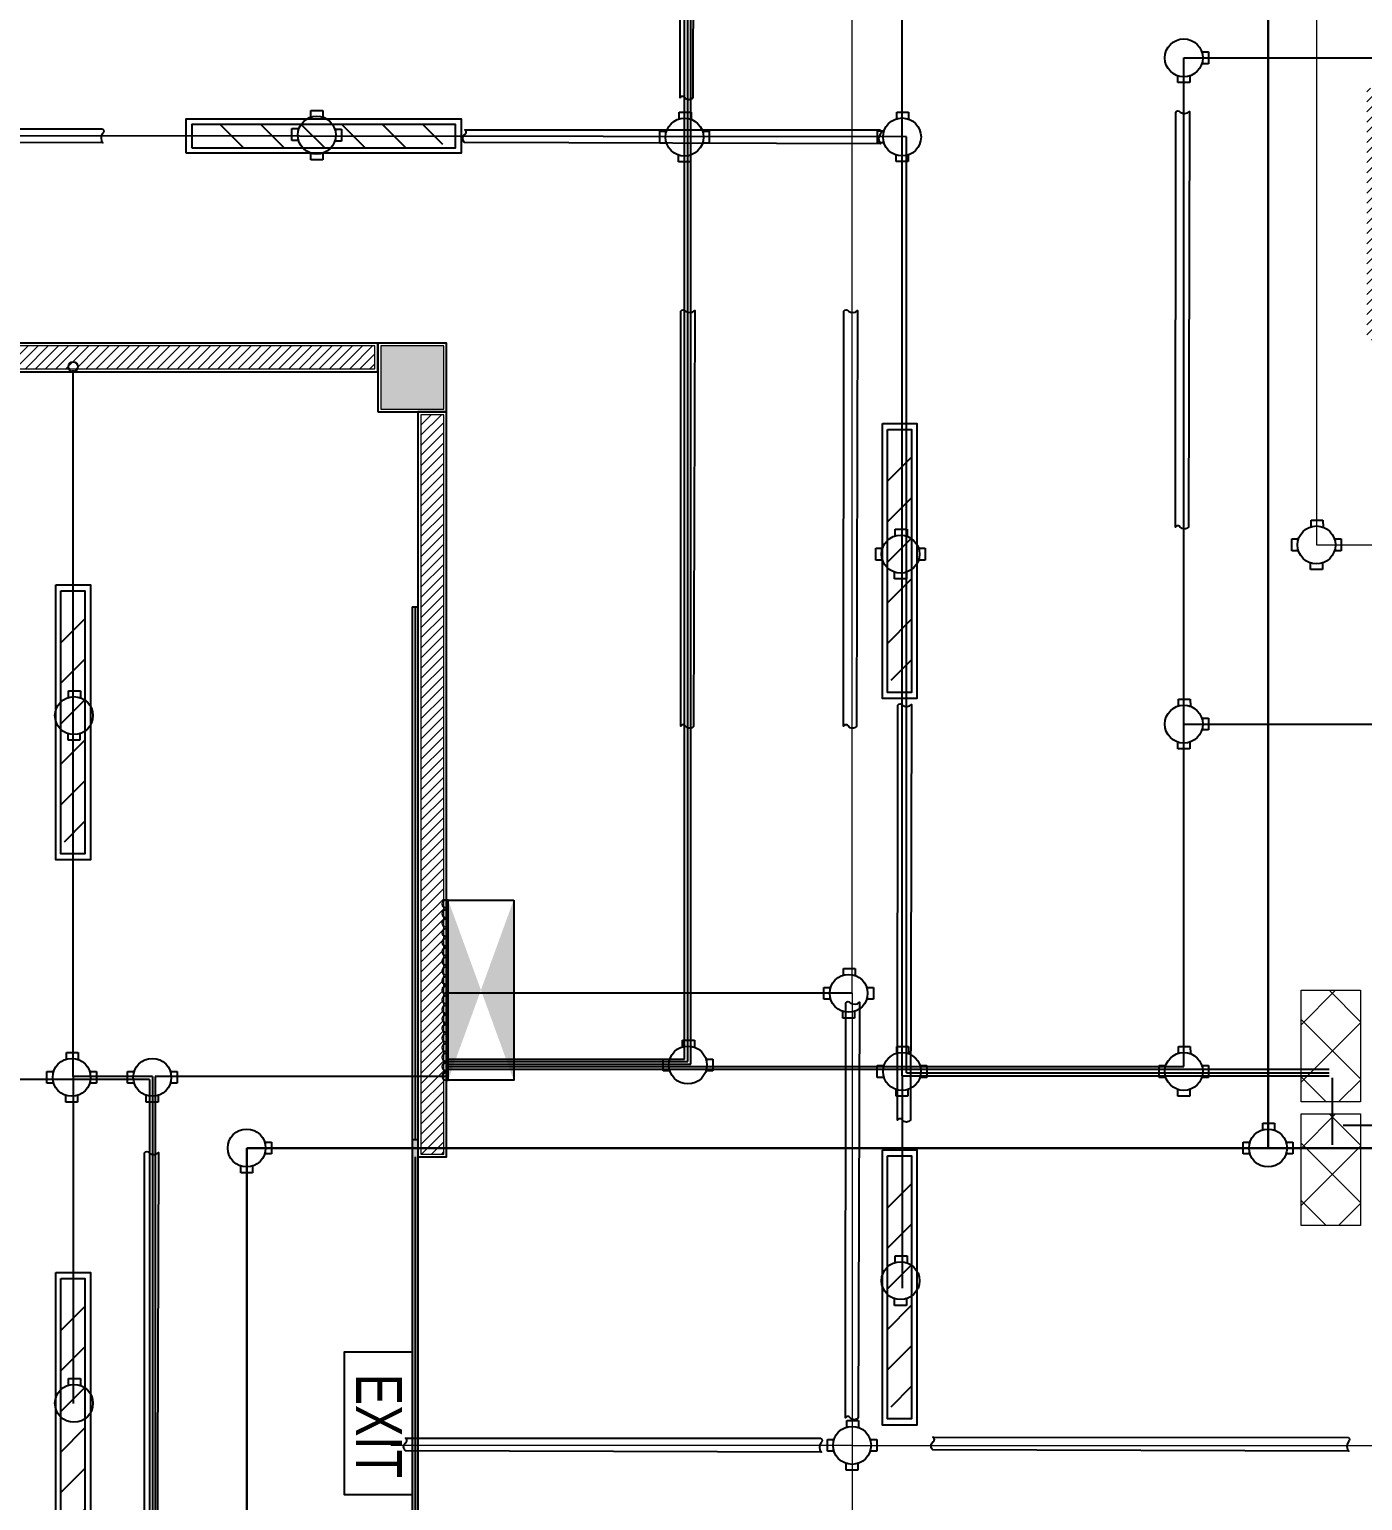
# Model space of a CAD drawing. Header units: inches. Extents: x 345 to 1189, y 67 to 663.
# Drawn here: x 562.5 to 795, y 196.5 to 453.2 of the extents above; entities that cross this region are included whole.
import ezdxf

# ---------------------------------------------------------------- set-up
doc = ezdxf.new("R2010")
doc.units = ezdxf.units.IN
doc.header["$MEASUREMENT"] = 0
for name, color, linetype in [('Cables', 7, 'Continuous'), ('COLLUM', 1, 'Continuous'), ('Panels', 1, 'Continuous'), ('wall 05', 252, 'Continuous')]:
    doc.layers.add(name, color=color, linetype=linetype)
for name, color, linetype, lineweight in [('DOOR', 115, 'Continuous', 15), ('Hatch', 252, 'Continuous', 5), ('Switchboard', 30, 'Continuous', 13), ('Text', 252, 'Continuous', 15)]:
    doc.layers.add(name, color=color, linetype=linetype, lineweight=lineweight)
doc.styles.add('Swiss721', font='swisscl.ttf')

msp = doc.modelspace()

# ---------------------------------------------------------------- hatches: boundary and pattern name
h = msp.add_hatch()
h.set_pattern_fill('ANSI31', color=256, scale=40, angle=270)
h.set_pattern_definition([(315, (511.2497, 662.5075), (3.53553, 3.53553), [])])
h.paths.add_polyline_path([(634.59, 432.45), (634.59, 436.65), (592.98, 436.65), (592.98, 432.45)])
h = msp.add_hatch()
h.set_pattern_fill('ANSI31', color=256, scale=40, angle=180)
h.set_pattern_definition([(225, (942.1905, 462.964), (3.53553, -3.53553), [])])
h.paths.add_polyline_path([(712.14, 339.62), (716.34, 339.62), (716.34, 381.23), (712.14, 381.23)])
h = msp.add_hatch()
h.set_pattern_fill('ANSI31', color=256, scale=40, angle=180)
h.set_pattern_definition([(225, (798.025, 434.7864), (3.53553, -3.53553), [])])
h.paths.add_polyline_path([(567.97, 311.44), (572.17, 311.44), (572.17, 353.05), (567.97, 353.05)])
h = msp.add_hatch()
h.set_pattern_fill('ANSI31', color=256, scale=40, angle=180)
h.set_pattern_definition([(225, (942.1905, 336.1913), (3.53553, -3.53553), [])])
h.paths.add_polyline_path([(712.14, 212.85), (716.34, 212.85), (716.34, 254.46), (712.14, 254.46)])
h = msp.add_hatch()
h.set_pattern_fill('ANSI31', color=256, scale=40, angle=180)
h.set_pattern_definition([(225, (798.025, 314.7864), (3.53553, -3.53553), [])])
h.paths.add_polyline_path([(567.97, 191.44), (572.17, 191.44), (572.17, 233.05), (567.97, 233.05)])
at = {"layer": 'DOOR', "lineweight": 25}
h = msp.add_hatch(color=256, dxfattribs=at)
h.dxf.hatch_style = 1
h.paths.add_polyline_path([(629.25, 160.44), (629.75, 160.44), (629.75, 259.44), (629.25, 259.44)])
h.paths.add_polyline_path([(629.75, 160.44), (630.25, 160.44), (630.25, 259.44), (629.75, 259.44)])
at = {"layer": 'Hatch', "lineweight": 0}
h = msp.add_hatch(dxfattribs=at)
h.set_pattern_fill('ANSI31', color=256, scale=10, style=0)
h.set_pattern_definition([(45, (-412260.2682, -240251.1352), (-0.8838834765, 0.8838834765), [])])
h.paths.add_polyline_path([(622.75, 397.94), (397.75, 397.94), (397.75, 393.94), (622.75, 393.94)])
h.paths.add_polyline_path([(389.75, 507.94), (385.75, 507.94), (385.75, 470.94), (389.75, 470.94), (557.75, 470.94), (557.75, 474.94), (389.75, 474.94)])
h.paths.add_polyline_path([(389.75, 400.94), (389.75, 398.94)])
h.paths.add_polyline_path([(389.75, 385.94), (385.75, 385.94), (385.75, 362.94), (389.75, 362.94)])
h.paths.add_polyline_path([(687.75, 543.94), (634.75, 543.94), (634.75, 615.94), (630.75, 615.94), (630.75, 543.94), (557.75, 543.94), (557.75, 592.94), (553.75, 592.94), (553.75, 520.94), (557.75, 520.94), (557.75, 539.94), (687.75, 539.94)])
h.paths.add_polyline_path([(743.75, 627.94), (692.25, 627.94), (692.25, 623.94), (718.75, 623.94), (718.75, 539.94), (764.75, 539.94), (764.75, 543.94), (722.75, 543.94), (722.75, 623.94), (743.75, 623.94)])
h.paths.add_polyline_path([(984.75, 494.44), (980.75, 494.44), (980.75, 442.94), (795.75, 442.94), (795.75, 398.94), (799.75, 398.94), (799.75, 438.94), (980.75, 438.94), (980.75, 398.94), (984.75, 398.94)])
h.paths.add_polyline_path([(860.75, 627.94), (807.75, 627.94), (807.75, 623.94), (860.75, 623.94)])
h.paths.add_polyline_path([(661.25, 627.94), (635.75, 627.94), (635.75, 623.94), (661.25, 623.94)])
h.paths.add_polyline_path([(575.25, 627.94), (513.23, 627.94), (513.23, 623.94), (575.25, 623.94)])
h.paths.add_polyline_path([(622.75, 627.94), (606.25, 627.94), (606.25, 623.94), (622.75, 623.94)])
h.paths.add_polyline_path([(984.75, 615.94), (980.75, 615.94), (980.75, 567.44), (984.75, 567.44)])
h.paths.add_polyline_path([(972.75, 623.94), (972.75, 627.94), (933.75, 627.94), (933.75, 623.94)])
h.paths.add_polyline_path([(389.75, 615.94), (385.75, 615.94), (385.75, 580.94), (389.75, 580.94)])
h.paths.add_polyline_path([(397.75, 627.94), (397.75, 623.94), (440.23, 623.94), (440.23, 627.94)])
at = {"layer": 'Hatch'}
h = msp.add_hatch(dxfattribs=at)
h.set_pattern_fill('AR-CONC', color=256, scale=0.75, style=0)
h.set_pattern_definition([(50, (-412260.268, -240251.135), (5.37945137, -0.470641012), [0.5625, -6.1875]), (355, (-412260.268, -240251.135), (-1.040635, 5.641441), [0.45, -4.95]), (100.4514, (-412259.82, -240251.1744), (4.338820363, 5.170796565), [0.478051425, -5.25856584]), (46.1842, (-412260.268, -240249.635), (8.004307865, -1.24139261), [0.84375, -9.28125]), (96.6356, (-412259.601, -240249.739), (7.00997029, 7.30588403), [0.71707716, -7.8878475]), (351.1842, (-412260.268, -240249.635), (7.00996459, 7.3058895), [0.675, -7.425]), (21, (-412259.518, -240250.01), (4.47680289, -3.01964168), [0.5625, -6.1875]), (326, (-412259.518, -240250.01), (1.82486499, 5.43862534), [0.45, -4.95]), (71.4514, (-412259.145, -240250.262), (6.301669714, 2.418978725), [0.478051425, -5.25856584]), (37.5, (-412260.2682, -240251.1352), (0.091198915, 2.496703904), [0, -4.89, 0, -5.025, 0, -4.96875]), (7.5, (-412260.2682, -240251.1352), (1.973021531, 2.958087839), [0, -2.865, 0, -4.7775, 0, -1.89375]), (327.5, (-412261.9407, -240251.1352), (4.003668271, -0.169161538), [0, -1.875, 0, -5.85, 0, -7.7625]), (317.5, (-412262.6907, -240251.135), (4.37389627, 0.750787367), [0, -2.4375, 0, -3.885, 0, -5.5125])])
h.paths.add_polyline_path([(623.75, 148.94), (634.75, 148.94), (634.75, 159.94), (623.75, 159.94)])
h.paths.add_polyline_path([(623.75, 386.94), (634.75, 386.94), (634.75, 397.94), (623.75, 397.94)])
h.paths.add_polyline_path([(385.75, 386.94), (396.75, 386.94), (396.75, 397.94), (385.75, 397.94)])
h.paths.add_polyline_path([(385.75, 148.94), (396.75, 148.94), (396.75, 159.94), (385.75, 159.94)])
at = {"layer": 'Hatch', "lineweight": 0}
h = msp.add_hatch(dxfattribs=at)
h.set_pattern_fill('ANSI31', color=256, scale=10, style=0)
h.set_pattern_definition([(45, (-145880.0424, -171172.3993), (-0.8838834765, 0.8838834765), [])])
h.paths.add_polyline_path([(634.75, 385.94), (630.75, 385.94), (630.75, 256.94), (634.75, 256.94)])
at = {"layer": 'Panels'}
h = msp.add_hatch(color=256, dxfattribs=at)
h.dxf.hatch_style = 1
h.paths.add_polyline_path([(641.23, 285.54), (646.94, 269.83), (646.94, 301.26)])
h.paths.add_polyline_path([(635.51, 269.83), (641.23, 285.54), (635.51, 301.26)])
at = {"layer": 'Switchboard'}
h = msp.add_hatch(dxfattribs=at)
h.set_pattern_fill('ANSI37', color=256, scale=56.511086, angle=270)
h.set_pattern_definition([(315, (55.463, 709.498), (4.99492, 4.99492), []), (45, (55.463, 709.498), (-4.99492, 4.99492), [])])
h.paths.add_polyline_path([(784.27, 266.03), (794.62, 266.03), (794.62, 285.51), (784.27, 285.51)])
h = msp.add_hatch(dxfattribs=at)
h.set_pattern_fill('ANSI37', color=256, scale=56.511086, angle=270)
h.set_pattern_definition([(315, (55.463, 687.943), (4.99492, 4.99492), []), (45, (55.463, 687.943), (-4.99492, 4.99492), [])])
h.paths.add_polyline_path([(784.27, 244.48), (794.62, 244.48), (794.62, 263.95), (784.27, 263.95)])

# ---------------------------------------------------------------- linework, layer by layer
at = {"color": 6, "lineweight": 30}
for p, q in [((778.51, 257.99), (778.51, 514.43)), ((600.37, 162.77), (600.37, 257.99)), ((600.37, 257.99), (778.51, 257.99)), ((778.51, 257.99), (801.74, 257.99))]:
    msp.add_line(p, q, dxfattribs=at)
at = {"color": 5, "lineweight": 20}
for p, q in [((705.96, 284.98), (705.96, 459.21)), ((786.96, 459.13), (786.96, 363.22)), ((786.96, 363.22), (806.33, 363.22)), ((705.96, 284.98), (705.96, 154.41)), ((705.96, 206.1), (625.52, 206.1)), ((705.96, 206.1), (805.51, 206.1))]:
    msp.add_line(p, q, dxfattribs=at)
for p, q in [((766.97, 449.25), (768.14, 449.25)), ((768.14, 449.25), (768.14, 447.18)), ((768.14, 447.18), (766.97, 447.18)), ((762.79, 443.9), (762.79, 445.07)), ((764.85, 445.07), (764.85, 443.9)), ((764.85, 443.9), (762.79, 443.9)), ((611.56, 437.88), (611.56, 439.05)), ((611.56, 439.05), (613.63, 439.05)), ((613.63, 439.05), (613.63, 437.88)), ((675.81, 437.56), (675.81, 438.73)), ((675.81, 438.73), (677.88, 438.73)), ((677.88, 438.73), (677.88, 437.49)), ((713.75, 437.59), (713.75, 438.76)), ((713.75, 438.76), (715.82, 438.76)), ((715.82, 438.76), (715.82, 437.52)), ((608.25, 435.86), (609.49, 435.87)), ((608.25, 433.8), (608.25, 435.86)), ((615.74, 435.76), (616.91, 435.76)), ((616.91, 435.76), (616.91, 433.7)), ((672.44, 433.35), (672.44, 435.41)), ((672.44, 435.41), (673.6, 435.41)), ((679.89, 435.41), (681.06, 435.41)), ((681.06, 435.41), (681.06, 433.35)), ((710.38, 433.38), (710.38, 435.45)), ((710.38, 435.45), (711.55, 435.45)), ((609.42, 433.8), (608.25, 433.8)), ((611.56, 430.42), (611.56, 431.59)), ((613.63, 431.59), (613.63, 430.42)), ((616.91, 433.7), (615.74, 433.7)), ((673.6, 433.35), (672.44, 433.35)), ((681.06, 433.35), (679.89, 433.35)), ((711.55, 433.38), (710.38, 433.38)), ((713.65, 430.1), (713.65, 431.27)), ((715.72, 431.27), (715.72, 430.1)), ((613.63, 430.42), (611.56, 430.42)), ((675.71, 430.07), (675.71, 431.24)), ((677.78, 430.07), (675.71, 430.07)), ((677.78, 431.24), (677.78, 430.07)), ((715.72, 430.1), (713.65, 430.1)), ((786.03, 366.4), (786.03, 367.57)), ((786.03, 367.57), (788.09, 367.57)), ((788.09, 367.57), (788.1, 366.33)), ((713.48, 364.79), (713.48, 365.96)), ((713.48, 365.96), (715.55, 365.96)), ((715.55, 365.96), (715.55, 364.73)), ((710.1, 360.58), (710.1, 362.65)), ((710.1, 362.65), (711.27, 362.65)), ((717.56, 362.65), (718.73, 362.65)), ((718.73, 362.65), (718.73, 360.58)), ((782.65, 362.19), (782.65, 364.26)), ((782.65, 364.26), (783.82, 364.26)), ((783.82, 362.19), (782.65, 362.19)), ((790.11, 364.26), (791.28, 364.26)), ((791.28, 362.19), (790.11, 362.19)), ((791.28, 364.26), (791.28, 362.19)), ((711.27, 360.58), (710.1, 360.58)), ((718.73, 360.58), (717.56, 360.58)), ((785.93, 358.91), (785.93, 360.08)), ((787.99, 360.08), (787.99, 358.91)), ((713.38, 357.31), (713.38, 358.47)), ((715.45, 357.31), (713.38, 357.31)), ((715.45, 358.47), (715.45, 357.31)), ((787.99, 358.91), (785.93, 358.91)), ((569.31, 336.62), (569.31, 337.78)), ((569.31, 337.78), (571.38, 337.78)), ((571.38, 337.78), (571.38, 336.55)), ((762.89, 335.14), (762.89, 336.3)), ((762.89, 336.3), (764.95, 336.3)), ((764.95, 336.3), (764.96, 335.07)), ((766.97, 332.99), (768.14, 332.99)), ((768.14, 332.99), (768.14, 330.93)), ((569.21, 329.13), (569.21, 330.3)), ((571.28, 329.13), (569.21, 329.13)), ((571.28, 330.3), (571.28, 329.13)), ((762.79, 327.65), (762.79, 328.82)), ((764.85, 328.82), (764.85, 327.65)), ((768.14, 330.93), (766.97, 330.93)), ((764.85, 327.65), (762.79, 327.65)), ((704.44, 288.15), (704.44, 289.32)), ((704.44, 289.32), (706.5, 289.32)), ((706.5, 289.32), (706.51, 288.09)), ((701.06, 283.95), (701.06, 286.01)), ((701.06, 286.01), (702.23, 286.01)), ((708.52, 286.01), (709.69, 286.01)), ((709.69, 286.01), (709.69, 283.95)), ((702.23, 283.95), (701.06, 283.95)), ((709.69, 283.95), (708.52, 283.95)), ((704.34, 280.67), (704.34, 281.84)), ((706.4, 280.67), (704.34, 280.67)), ((706.4, 281.84), (706.4, 280.67)), ((676.4, 275.65), (676.4, 276.82)), ((676.4, 276.82), (678.47, 276.82)), ((678.47, 276.82), (678.47, 275.58)), ((713.74, 274.53), (713.74, 275.7)), ((713.74, 275.7), (715.81, 275.7)), ((715.81, 275.7), (715.81, 274.46)), ((762.89, 274.53), (762.89, 275.7)), ((762.89, 275.7), (764.95, 275.7)), ((764.95, 275.7), (764.96, 274.46)), ((568.92, 273.49), (568.92, 274.66)), ((568.92, 274.66), (570.98, 274.66)), ((570.98, 274.66), (570.99, 273.43)), ((673.02, 271.44), (673.02, 273.5)), ((673.02, 273.5), (674.19, 273.5)), ((680.48, 273.5), (681.65, 273.5)), ((681.65, 273.5), (681.65, 271.44)), ((710.36, 270.32), (710.36, 272.38)), ((710.36, 272.38), (711.53, 272.38)), ((717.82, 272.38), (718.99, 272.38)), ((718.99, 272.38), (718.99, 270.32)), ((759.51, 270.32), (759.51, 272.38)), ((759.51, 272.38), (760.68, 272.38)), ((766.97, 272.38), (768.14, 272.38)), ((768.14, 272.38), (768.14, 270.32)), ((565.54, 269.29), (565.54, 271.35)), ((565.54, 271.35), (566.71, 271.35)), ((573, 271.35), (574.17, 271.35)), ((574.17, 271.35), (574.17, 269.29)), ((579.6, 269.29), (579.6, 271.35)), ((579.6, 271.35), (580.77, 271.35)), ((587.06, 271.35), (588.22, 271.35)), ((588.22, 271.35), (588.22, 269.29)), ((674.19, 271.44), (673.02, 271.44)), ((681.65, 271.44), (680.48, 271.44)), ((711.53, 270.32), (710.36, 270.32)), ((718.99, 270.32), (717.82, 270.32)), ((760.68, 270.32), (759.51, 270.32)), ((768.14, 270.32), (766.97, 270.32)), ((566.71, 269.29), (565.54, 269.29)), ((568.82, 266.01), (568.82, 267.18)), ((570.88, 267.18), (570.88, 266.01)), ((574.17, 269.29), (573, 269.29)), ((580.77, 269.29), (579.6, 269.29)), ((582.87, 266.01), (582.87, 267.18)), ((584.94, 267.18), (584.94, 266.01)), ((588.22, 269.29), (587.06, 269.29)), ((713.64, 267.04), (713.64, 268.21)), ((715.7, 267.04), (713.64, 267.04)), ((715.7, 268.21), (715.7, 267.04)), ((762.79, 267.04), (762.79, 268.21)), ((764.85, 267.04), (762.79, 267.04)), ((764.85, 268.21), (764.85, 267.04)), ((570.88, 266.01), (568.82, 266.01)), ((584.94, 266.01), (582.87, 266.01)), ((777.58, 261.16), (777.58, 262.33)), ((777.58, 262.33), (779.64, 262.33)), ((779.64, 262.33), (779.65, 261.1)), ((603.52, 259.02), (604.69, 259.02)), ((604.69, 256.95), (603.52, 256.95)), ((604.69, 259.02), (604.69, 256.95)), ((774.2, 256.95), (774.2, 259.02)), ((774.2, 259.02), (775.37, 259.02)), ((775.37, 256.95), (774.2, 256.95)), ((781.66, 259.02), (782.83, 259.02)), ((782.83, 256.95), (781.66, 256.95)), ((782.83, 259.02), (782.83, 256.95)), ((599.33, 253.68), (599.33, 254.85)), ((601.4, 254.85), (601.4, 253.68)), ((601.4, 253.68), (599.33, 253.68)), ((713.48, 238.02), (713.48, 239.19)), ((713.48, 239.19), (715.55, 239.19)), ((715.55, 239.19), (715.55, 237.95)), ((713.38, 230.53), (713.38, 231.7)), ((715.45, 231.7), (715.45, 230.53)), ((715.45, 230.53), (713.38, 230.53)), ((569.31, 216.62), (569.31, 217.78)), ((569.31, 217.78), (571.38, 217.78)), ((571.38, 217.78), (571.38, 216.55)), ((705.03, 209.28), (705.03, 210.45)), ((705.03, 210.45), (707.09, 210.45)), ((707.09, 210.45), (707.1, 209.21)), ((701.65, 205.07), (701.65, 207.13)), ((701.65, 207.13), (702.82, 207.13)), ((709.11, 207.13), (710.28, 207.13)), ((710.28, 207.13), (710.28, 205.07)), ((702.82, 205.07), (701.65, 205.07)), ((704.93, 201.79), (704.93, 202.96)), ((706.99, 202.96), (706.99, 201.79)), ((710.28, 205.07), (709.11, 205.07)), ((706.99, 201.79), (704.93, 201.79))]:
    msp.add_line(p, q)
at = {"color": 5}
msp.add_line((705.96, 284.98), (634.93, 284.98), dxfattribs=at)
for points in [[(675.98, 513.66, -0.56347), (676.78, 513.66, 0.368601), (678.39, 513.75), (678.19, 441.22, -0.456322), (676.78, 441.22, 0.605884), (675.95, 441.22)], [(762.4, 438.76, -0.56347), (763.2, 438.76, 0.368601), (764.81, 438.85), (764.61, 366.32, -0.456322), (763.2, 366.32, 0.605884), (762.37, 366.32)], [(575.22, 435.8, -0.56347), (575.22, 435.01, 0.368601), (575.31, 433.39), (502.77, 433.6, -0.456322), (502.78, 435.01, 0.605884), (502.78, 435.83)], [(710.84, 435.63, -0.56347), (710.84, 434.84, 0.368601), (710.93, 433.23), (638.4, 433.43, -0.456322), (638.4, 434.84, 0.605884), (638.4, 435.66)], [(676.11, 404.01, -0.56347), (676.91, 404.01, 0.368601), (678.52, 404.1), (678.31, 331.56, -0.456322), (676.91, 331.57, 0.605884), (676.08, 331.57)], [(704.52, 404.01, -0.56347), (705.32, 404.01, 0.368601), (706.93, 404.1), (706.73, 331.56, -0.456322), (705.32, 331.57, 0.605884), (704.49, 331.57)], [(713.93, 335.29, -0.56347), (714.73, 335.29, 0.368601), (716.34, 335.38), (716.14, 262.84, -0.456322), (714.73, 262.85, 0.605884), (713.91, 262.85)], [(704.85, 283.33, -0.56347), (705.65, 283.33, 0.368601), (707.26, 283.42), (707.05, 210.89, -0.456322), (705.65, 210.89, 0.605884), (704.82, 210.89)], [(582.57, 257.13, -0.56347), (583.37, 257.13, 0.368601), (584.98, 257.22), (584.78, 184.68, -0.456322), (583.37, 184.69, 0.605884), (582.55, 184.69)], [(700.51, 207.34, -0.56347), (700.51, 206.55, 0.368601), (700.6, 204.94), (628.07, 205.14, -0.456322), (628.07, 206.55, 0.605884), (628.07, 207.37)], [(792.52, 207.5, -0.56347), (792.52, 206.71, 0.368601), (792.6, 205.09), (720.07, 205.3, -0.456322), (720.07, 206.71, 0.605884), (720.07, 207.53)]]:
    msp.add_lwpolyline(points, format="xyb", close=True)
for points in [[(589.79, 431.6), (589.79, 437.6), (637.79, 437.6), (637.79, 431.6)], [(590.84, 432.45), (590.84, 436.65), (636.73, 436.65), (636.73, 432.45)], [(711.28, 384.43), (717.28, 384.43), (717.28, 336.43), (711.28, 336.43)], [(712.14, 383.37), (716.34, 383.37), (716.34, 337.48), (712.14, 337.48)], [(567.11, 356.25), (573.11, 356.25), (573.11, 308.25), (567.11, 308.25)], [(567.97, 355.2), (572.17, 355.2), (572.17, 309.3), (567.97, 309.3)], [(711.28, 257.65), (717.28, 257.65), (717.28, 209.65), (711.28, 209.65)], [(712.14, 256.6), (716.34, 256.6), (716.34, 210.71), (712.14, 210.71)], [(567.11, 236.25), (573.11, 236.25), (573.11, 188.25), (567.11, 188.25)], [(567.97, 235.2), (572.17, 235.2), (572.17, 189.3), (567.97, 189.3)]]:
    msp.add_lwpolyline(points, close=True)
at = {"color": 4}
msp.add_lwpolyline([(629.25, 222.41), (629.25, 197.47), (617.42, 197.47), (617.42, 222.41)], close=True, dxfattribs=at)
for centre, radius in [((763.82, 448.21), 3.31), ((612.6, 434.73), 3.31), ((676.74, 434.38), 3.31), ((714.68, 434.41), 3.31), ((570.1, 394.33), 0.829), ((714.41, 361.62), 3.31), ((786.96, 363.22), 3.31), ((570.25, 333.44), 3.31), ((763.82, 331.96), 3.31), ((705.37, 284.98), 3.31), ((677.33, 272.47), 3.31), ((569.85, 270.32), 3.31), ((583.91, 270.32), 3.31), ((714.67, 271.35), 3.31), ((763.82, 271.35), 3.31), ((600.37, 257.99), 3.31), ((778.51, 257.99), 3.31), ((714.41, 234.84), 3.31), ((570.25, 213.44), 3.31), ((705.96, 206.1), 3.31)]:
    msp.add_circle(centre, radius)
at = {"layer": 'Cables', "color": 4}
for p, q in [((677.33, 273.09), (677.33, 617.72)), ((635.12, 273.09), (677.33, 273.09))]:
    msp.add_line(p, q, dxfattribs=at)
at = {"layer": 'Cables', "color": 1}
for p, q in [((676.72, 273.49), (676.72, 526.56)), ((677.86, 272.63), (677.86, 526.56)), ((763.82, 328.65), (763.82, 448.21)), ((763.82, 448.21), (851.62, 448.21)), ((763.82, 331.96), (836.14, 331.96)), ((763.82, 272.22), (763.82, 328.65)), ((635.12, 273.49), (676.72, 273.49)), ((635.12, 272.63), (677.86, 272.63)), ((635.12, 272.22), (763.82, 272.22)), ((635.12, 270.48), (584.43, 270.48)), ((584.43, 270.48), (584.43, 159.44)), ((635.12, 271.77), (789.18, 271.77)), ((789.68, 270.22), (789.68, 258.55))]:
    msp.add_line(p, q, dxfattribs=at)
at = {"layer": 'Cables', "color": 3}
for p, q in [((714.68, 270.59), (714.68, 492.05)), ((715.46, 434.41), (465.83, 434.73)), ((715.46, 271.1), (715.46, 434.41)), ((570.1, 270.48), (570.1, 393.74)), ((583.43, 269.94), (450.91, 269.94)), ((583.97, 270.48), (570.1, 270.48)), ((570.1, 270.48), (570.1, 213.38)), ((583.43, 269.94), (583.43, 159.44)), ((583.97, 270.48), (583.97, 159.44)), ((714.68, 270.59), (789.18, 270.59)), ((714.68, 270.59), (714.68, 233.53)), ((715.46, 271.1), (789.18, 271.1)), ((791.61, 261.99), (890.32, 261.99))]:
    msp.add_line(p, q, dxfattribs=at)
at = {"layer": 'COLLUM'}
msp.add_lwpolyline([(623.25, 386.44), (635.25, 386.44), (635.25, 398.44), (623.25, 398.44)], close=True, dxfattribs=at)
at = {"layer": 'DOOR', "lineweight": 25}
for p, q in [((629.25, 352.44), (630.25, 352.44)), ((629.25, 352.44), (629.25, 259.44)), ((629.75, 352.44), (629.75, 259.44)), ((629.25, 259.44), (629.25, 160.44)), ((630.25, 259.44), (629.25, 259.44)), ((630.25, 259.44), (630.25, 160.44)), ((629.75, 256.44), (629.75, 160.44))]:
    msp.add_line(p, q, dxfattribs=at)
at = {"layer": 'DOOR'}
msp.add_line((629.25, 259.44), (630.25, 259.44), dxfattribs=at)
at = {"layer": 'Hatch', "lineweight": 0}
for points in [[(622.75, 397.94), (397.75, 397.94), (397.75, 393.94), (622.75, 393.94)], [(634.75, 385.94), (630.75, 385.94), (630.75, 256.94), (634.75, 256.94)]]:
    msp.add_lwpolyline(points, close=True, dxfattribs=at)
at = {"layer": 'Hatch'}
msp.add_lwpolyline([(623.75, 386.94), (634.75, 386.94), (634.75, 397.94), (623.75, 397.94)], close=True, dxfattribs=at)
at = {"layer": 'Panels'}
for points in [[(635.51, 301.26), (635.12, 301.26, 1), (635.12, 299.92), (635.51, 299.92)], [(635.51, 299.55), (635.12, 299.55, 1), (635.12, 298.22), (635.51, 298.22)], [(635.51, 297.92), (635.12, 297.92, 1), (635.12, 296.58), (635.51, 296.58)], [(635.51, 296.25), (635.12, 296.25, 1), (635.12, 294.91), (635.51, 294.91)], [(635.51, 294.57), (635.12, 294.57, 1), (635.12, 293.23), (635.51, 293.23)], [(635.51, 292.91), (635.12, 292.91, 1), (635.12, 291.57), (635.51, 291.57)], [(635.51, 291.24), (635.12, 291.24, 1), (635.12, 289.91), (635.51, 289.91)], [(635.51, 289.55), (635.12, 289.55, 1), (635.12, 288.21), (635.51, 288.21)], [(635.51, 287.88), (635.12, 287.88, 1), (635.12, 286.55), (635.51, 286.55)], [(635.51, 286.2), (635.12, 286.2, 1), (635.12, 284.87), (635.51, 284.87)], [(635.51, 284.54), (635.12, 284.54, 1), (635.12, 283.2), (635.51, 283.2)], [(635.51, 282.86), (635.12, 282.86, 1), (635.12, 281.52), (635.51, 281.52)], [(635.51, 281.2), (635.12, 281.2, 1), (635.12, 279.86), (635.51, 279.86)], [(635.51, 279.52), (635.12, 279.52, 1), (635.12, 278.18), (635.51, 278.18)], [(635.51, 277.85), (635.12, 277.85, 1), (635.12, 276.51), (635.51, 276.51)], [(635.51, 276.17), (635.12, 276.17, 1), (635.12, 274.83), (635.51, 274.83)], [(635.51, 274.49), (635.12, 274.49, 1), (635.12, 273.15), (635.51, 273.15)], [(635.51, 272.83), (635.12, 272.83, 1), (635.12, 271.49), (635.51, 271.49)], [(635.51, 271.15), (635.12, 271.15, 1), (635.12, 269.81), (635.51, 269.81)]]:
    msp.add_lwpolyline(points, format="xyb", dxfattribs=at)
msp.add_lwpolyline([(646.94, 301.26), (646.94, 269.83), (635.51, 269.83), (635.51, 301.26)], close=True, dxfattribs=at)
at = {"layer": 'Switchboard'}
for points in [[(794.62, 285.51), (794.62, 266.03), (784.27, 266.03), (784.27, 285.51)], [(794.62, 263.95), (794.62, 244.48), (784.27, 244.48), (784.27, 263.95)]]:
    msp.add_lwpolyline(points, close=True, dxfattribs=at)
at = {"layer": 'wall 05'}
for points in [[(623.25, 398.44), (397.25, 398.44), (397.25, 393.44), (623.25, 393.44)], [(635.25, 386.44), (630.25, 386.44), (630.25, 256.44), (635.25, 256.44)]]:
    msp.add_lwpolyline(points, close=True, dxfattribs=at)

# ---------------------------------------------------------------- texts
at = {"layer": 'Text', "color": 4, "insert": (627.46, 209.49), "char_height": 8, "width": 62.6303, "attachment_point": 2, "rotation": 270, "style": 'Swiss721'}
msp.add_mtext('EXIT ', dxfattribs=at)

doc.saveas('drawing.dxf')
